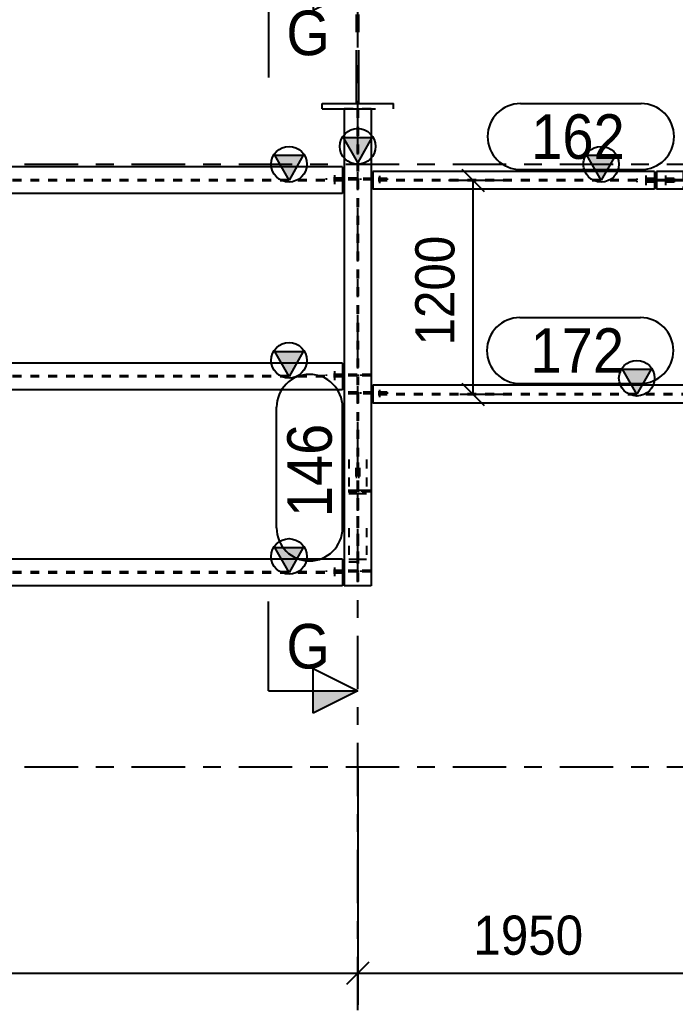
# Model space of a CAD drawing. Header units: millimetres. Extents: x 0 to 594, y 0 to 420.
# Drawn here: x 320.4 to 357.2, y 107.3 to 162.9 of the extents above; entities that cross this region are included whole.
import ezdxf

# ---------------------------------------------------------------- set-up
doc = ezdxf.new("R2010")
doc.units = ezdxf.units.MM
doc.header["$MEASUREMENT"] = 0
for name, pattern in [('XKITLINE00', [0]), ('XKITLINE02', [4, 2, -2]), ('XKITLINE03', [6, 3, -1, 1, -1]), ('XKITLINE04', [3, 0.5, -0.5, 0.5, -0.5, 0.5, -0.5]), ('XKITLINE05', [8, 3, -1, 1, -1, 1, -1])]:
    doc.linetypes.add(name, pattern=pattern)
for name, color, linetype in [('cut', 7, 'Continuous'), ('dimension', 7, 'Continuous'), ('grid', 7, 'Continuous'), ('mark', 7, 'Continuous'), ('part1', 7, 'Continuous')]:
    doc.layers.add(name, color=color, linetype=linetype)
doc.styles.add('STYLE_1', font='arial.ttf', dxfattribs={"height": 0.2})

# ---------------------------------------------------------------- blocks, each defined once
blk = doc.blocks.new('*D3364')
at = {"layer": 'dimension', "color": 1, "linetype": 'XKITLINE00'}
for p, q in [((1505.813, 1660.043), (1505.813, 1646.803)), ((1506.436, 1649.185), (1505.191, 1647.941)), ((1420.113, 1648.563), (1505.813, 1648.563))]:
    blk.add_line(p, q, dxfattribs=at)
blk = doc.blocks.new('*D3365')
at = {"layer": 'grid', "color": 4, "linetype": 'XKITLINE03'}
blk.add_line((1247.14, 1660.143), (1630.763, 1660.143), dxfattribs=at)
blk = doc.blocks.new('*D3366')
at = {"layer": 'grid', "color": 4, "linetype": 'XKITLINE03'}
blk.add_line((1247.14, 1693.943), (1630.763, 1693.943), dxfattribs=at)
blk = doc.blocks.new('*D3574')
at = {"layer": 'part1', "color": 2, "linetype": 'XKITLINE04'}
for p, q in [((1506.563, 1697.043), (1505.063, 1697.043)), ((1505.781, 1697.043), (1505.781, 1670.293)), ((1505.846, 1697.043), (1505.846, 1670.293))]:
    blk.add_line(p, q, dxfattribs=at)
at = {"layer": 'part1', "color": 0, "linetype": 'XKITLINE00'}
for p, q in [((1505.063, 1697.043), (1505.063, 1670.293)), ((1506.563, 1697.043), (1506.563, 1670.293)), ((1505.813, 1694.043), (1505.013, 1695.443)), ((1505.013, 1695.443), (1506.613, 1695.443)), ((1506.613, 1695.443), (1505.813, 1694.043)), ((1506.563, 1670.293), (1505.063, 1670.293))]:
    blk.add_line(p, q, dxfattribs=at)
blk.add_circle((1505.813, 1694.943), 1, dxfattribs=at)
at = {"layer": 'part1', "color": 0}
blk.add_solid([(1505.013, 1695.443), (1506.613, 1695.443), (1505.013, 1695.443), (1505.813, 1694.043)], dxfattribs=at)
blk = doc.blocks.new('*D3575')
at = {"layer": 'part1', "color": 2, "linetype": 'XKITLINE04'}
for p, q in [((1505.781, 1675.641), (1505.063, 1675.641)), ((1505.063, 1675.641), (1505.063, 1675.561)), ((1505.781, 1675.561), (1505.063, 1675.561)), ((1505.581, 1675.641), (1505.581, 1675.561)), ((1505.781, 1675.641), (1505.781, 1675.561))]:
    blk.add_line(p, q, dxfattribs=at)
blk = doc.blocks.new('*D3576')
at = {"layer": 'part1', "color": 2, "linetype": 'XKITLINE04'}
for p, q in [((1505.846, 1675.641), (1505.846, 1675.561)), ((1506.563, 1675.641), (1505.846, 1675.641)), ((1506.563, 1675.561), (1505.846, 1675.561)), ((1506.046, 1675.641), (1506.046, 1675.561)), ((1506.563, 1675.561), (1506.563, 1675.641)), ((1506.563, 1675.561), (1506.563, 1675.641))]:
    blk.add_line(p, q, dxfattribs=at)
blk = doc.blocks.new('*D3577')
at = {"layer": 'part1', "color": 2, "linetype": 'XKITLINE04'}
for p, q in [((1505.706, 1676.923), (1505.706, 1676.218)), ((1505.786, 1676.923), (1505.786, 1676.218)), ((1505.706, 1676.394), (1505.786, 1676.394))]:
    blk.add_line(p, q, dxfattribs=at)
blk = doc.blocks.new('*D3578')
at = {"layer": 'part1', "color": 2, "linetype": 'XKITLINE04'}
for p, q in [((1505.841, 1676.923), (1505.841, 1676.218)), ((1505.921, 1676.923), (1505.921, 1676.218)), ((1505.841, 1676.394), (1505.921, 1676.394))]:
    blk.add_line(p, q, dxfattribs=at)
blk = doc.blocks.new('*D3579')
at = {"layer": 'part1', "color": 2, "linetype": 'XKITLINE04'}
for p, q in [((1505.313, 1677.373), (1505.313, 1675.481)), ((1505.786, 1677.213), (1505.786, 1671.801)), ((1505.841, 1677.213), (1505.841, 1671.801)), ((1506.313, 1677.373), (1506.313, 1675.481)), ((1506.313, 1675.641), (1505.313, 1675.641)), ((1505.313, 1675.481), (1505.786, 1675.481)), ((1505.841, 1675.481), (1506.313, 1675.481)), ((1505.313, 1673.533), (1505.313, 1671.641)), ((1506.313, 1673.533), (1506.313, 1671.641)), ((1505.313, 1671.801), (1505.786, 1671.801)), ((1505.313, 1671.641), (1506.313, 1671.641)), ((1505.841, 1671.801), (1506.313, 1671.801))]:
    blk.add_line(p, q, dxfattribs=at)
blk = doc.blocks.new('*D3580')
at = {"layer": 'part1', "color": 2, "linetype": 'XKITLINE04'}
for p, q in [((1505.846, 1671.155), (1505.846, 1671.075)), ((1506.563, 1671.155), (1505.846, 1671.155)), ((1506.563, 1671.075), (1505.846, 1671.075)), ((1505.996, 1671.155), (1505.996, 1671.075)), ((1506.563, 1671.155), (1506.563, 1671.075))]:
    blk.add_line(p, q, dxfattribs=at)
blk = doc.blocks.new('*D3581')
at = {"layer": 'part1', "color": 0, "linetype": 'XKITLINE02'}
blk.add_line((1504.513, 1671.333), (1504.513, 1670.833), dxfattribs=at)
blk.add_line((1504.513, 1671.333), (1504.513, 1670.833), dxfattribs=at)
blk.add_line((1504.513, 1671.333), (1504.513, 1670.833), dxfattribs=at)
blk = doc.blocks.new('*D3582')
at = {"layer": 'part1', "color": 2, "linetype": 'XKITLINE04'}
for p, q in [((1504.963, 1671.155), (1504.063, 1671.155)), ((1504.063, 1671.075), (1504.063, 1671.155)), ((1504.063, 1671.075), (1504.063, 1671.155)), ((1504.963, 1671.075), (1504.063, 1671.075)), ((1505.781, 1671.155), (1505.013, 1671.155)), ((1505.013, 1671.075), (1505.013, 1671.155)), ((1505.781, 1671.075), (1505.013, 1671.075)), ((1505.063, 1671.075), (1505.063, 1671.155)), ((1505.063, 1671.075), (1505.063, 1671.155)), ((1505.063, 1671.075), (1505.063, 1671.155)), ((1505.063, 1671.075), (1505.063, 1671.155)), ((1505.631, 1671.075), (1505.631, 1671.155)), ((1505.631, 1671.075), (1505.631, 1671.155)), ((1505.781, 1671.155), (1505.781, 1671.075))]:
    blk.add_line(p, q, dxfattribs=at)
at = {"layer": 'part1', "color": 0, "linetype": 'XKITLINE00'}
for p, q in [((1505.063, 1671.155), (1504.963, 1671.155)), ((1505.063, 1671.075), (1504.963, 1671.075)), ((1505.013, 1671.075), (1505.013, 1671.155))]:
    blk.add_line(p, q, dxfattribs=at)
blk = doc.blocks.new('*D3586')
at = {"layer": 'part1', "color": 0, "linetype": 'XKITLINE00'}
for p, q in [((1521.463, 1681.043), (1520.663, 1682.443)), ((1520.663, 1682.443), (1522.263, 1682.443)), ((1522.263, 1682.443), (1521.463, 1681.043)), ((1506.663, 1681.543), (1506.663, 1680.543)), ((1524.463, 1681.543), (1506.663, 1681.543)), ((1524.463, 1681.543), (1524.463, 1680.543)), ((1524.463, 1680.543), (1506.663, 1680.543))]:
    blk.add_line(p, q, dxfattribs=at)
at = {"layer": 'part1', "color": 2, "linetype": 'XKITLINE04'}
for p, q in [((1524.463, 1681.07), (1506.663, 1681.07)), ((1524.463, 1681.015), (1506.663, 1681.015))]:
    blk.add_line(p, q, dxfattribs=at)
at = {"layer": 'part1', "color": 0, "linetype": 'XKITLINE00'}
blk.add_circle((1521.463, 1681.943), 1, dxfattribs=at)
at = {"layer": 'part1', "color": 0}
blk.add_solid([(1520.663, 1682.443), (1522.263, 1682.443), (1520.663, 1682.443), (1521.463, 1681.043)], dxfattribs=at)
blk = doc.blocks.new('*D3587')
at = {"layer": 'part1', "color": 0, "linetype": 'XKITLINE00'}
for p, q in [((1519.463, 1693.043), (1518.663, 1694.443)), ((1518.663, 1694.443), (1520.263, 1694.443)), ((1520.263, 1694.443), (1519.463, 1693.043)), ((1522.463, 1693.543), (1506.663, 1693.543)), ((1506.663, 1693.543), (1506.663, 1692.543)), ((1522.463, 1693.543), (1522.463, 1692.543)), ((1522.463, 1692.543), (1506.663, 1692.543))]:
    blk.add_line(p, q, dxfattribs=at)
at = {"layer": 'part1', "color": 2, "linetype": 'XKITLINE04'}
for p, q in [((1522.463, 1693.07), (1506.663, 1693.07)), ((1522.463, 1693.015), (1506.663, 1693.015))]:
    blk.add_line(p, q, dxfattribs=at)
at = {"layer": 'part1', "color": 0, "linetype": 'XKITLINE00'}
blk.add_circle((1519.463, 1693.943), 1, dxfattribs=at)
at = {"layer": 'part1', "color": 0}
blk.add_solid([(1518.663, 1694.443), (1520.263, 1694.443), (1518.663, 1694.443), (1519.463, 1693.043)], dxfattribs=at)
blk = doc.blocks.new('*D3588')
at = {"layer": 'part1', "color": 2, "linetype": 'XKITLINE04'}
for p, q in [((1505.781, 1681.15), (1505.063, 1681.15)), ((1505.063, 1681.15), (1505.063, 1681.07)), ((1505.781, 1681.07), (1505.063, 1681.07)), ((1505.631, 1681.15), (1505.631, 1681.07)), ((1505.781, 1681.15), (1505.781, 1681.07))]:
    blk.add_line(p, q, dxfattribs=at)
blk = doc.blocks.new('*D3589')
at = {"layer": 'part1', "color": 0, "linetype": 'XKITLINE02'}
blk.add_line((1507.063, 1680.883), (1507.063, 1681.283), dxfattribs=at)
blk.add_line((1507.063, 1680.883), (1507.063, 1681.283), dxfattribs=at)
blk = doc.blocks.new('*D3590')
at = {"layer": 'part1', "color": 2, "linetype": 'XKITLINE04'}
for p, q in [((1505.846, 1681.15), (1505.846, 1681.07)), ((1506.613, 1681.15), (1505.846, 1681.15)), ((1506.613, 1681.07), (1505.846, 1681.07)), ((1505.996, 1681.07), (1505.996, 1681.15)), ((1505.996, 1681.07), (1505.996, 1681.15)), ((1506.563, 1681.15), (1506.563, 1681.07)), ((1506.563, 1681.07), (1506.563, 1681.15)), ((1506.563, 1681.07), (1506.563, 1681.15)), ((1506.613, 1681.07), (1506.613, 1681.15)), ((1507.463, 1681.15), (1506.663, 1681.15)), ((1507.463, 1681.07), (1506.663, 1681.07)), ((1507.463, 1681.15), (1507.463, 1681.07))]:
    blk.add_line(p, q, dxfattribs=at)
at = {"layer": 'part1', "color": 0, "linetype": 'XKITLINE00'}
for p, q in [((1506.663, 1681.15), (1506.563, 1681.15)), ((1506.663, 1681.07), (1506.563, 1681.07)), ((1506.613, 1681.07), (1506.613, 1681.15))]:
    blk.add_line(p, q, dxfattribs=at)
blk = doc.blocks.new('*D3591')
at = {"layer": 'part1', "color": 0, "linetype": 'XKITLINE02'}
blk.add_line((1507.063, 1692.883), (1507.063, 1693.283), dxfattribs=at)
blk.add_line((1507.063, 1692.883), (1507.063, 1693.283), dxfattribs=at)
blk = doc.blocks.new('*D3592')
at = {"layer": 'part1', "color": 2, "linetype": 'XKITLINE04'}
for p, q in [((1505.846, 1693.15), (1505.846, 1693.07)), ((1506.613, 1693.15), (1505.846, 1693.15)), ((1505.996, 1693.07), (1505.996, 1693.15)), ((1505.996, 1693.07), (1505.996, 1693.15)), ((1506.563, 1693.15), (1506.563, 1693.07)), ((1506.563, 1693.07), (1506.563, 1693.15)), ((1506.563, 1693.07), (1506.563, 1693.15)), ((1506.613, 1693.07), (1506.613, 1693.15)), ((1507.463, 1693.15), (1506.663, 1693.15)), ((1507.463, 1693.15), (1507.463, 1693.07)), ((1506.613, 1693.07), (1505.846, 1693.07)), ((1507.463, 1693.07), (1506.663, 1693.07))]:
    blk.add_line(p, q, dxfattribs=at)
at = {"layer": 'part1', "color": 0, "linetype": 'XKITLINE00'}
for p, q in [((1506.663, 1693.15), (1506.563, 1693.15)), ((1506.613, 1693.07), (1506.613, 1693.15)), ((1506.663, 1693.07), (1506.563, 1693.07))]:
    blk.add_line(p, q, dxfattribs=at)
blk = doc.blocks.new('*D3593')
at = {"layer": 'part1', "color": 0, "linetype": 'XKITLINE02'}
blk.add_line((1504.513, 1693.333), (1504.513, 1692.833), dxfattribs=at)
blk.add_line((1504.513, 1693.333), (1504.513, 1692.833), dxfattribs=at)
blk.add_line((1504.513, 1693.333), (1504.513, 1692.833), dxfattribs=at)
blk = doc.blocks.new('*D3594')
at = {"layer": 'part1', "color": 2, "linetype": 'XKITLINE04'}
for p, q in [((1504.963, 1693.155), (1504.063, 1693.155)), ((1504.063, 1693.075), (1504.063, 1693.155)), ((1504.063, 1693.075), (1504.063, 1693.155)), ((1505.781, 1693.155), (1505.013, 1693.155)), ((1505.013, 1693.075), (1505.013, 1693.155)), ((1505.063, 1693.075), (1505.063, 1693.155)), ((1505.063, 1693.075), (1505.063, 1693.155)), ((1505.063, 1693.075), (1505.063, 1693.155)), ((1505.063, 1693.075), (1505.063, 1693.155)), ((1505.631, 1693.075), (1505.631, 1693.155)), ((1505.631, 1693.075), (1505.631, 1693.155)), ((1505.781, 1693.155), (1505.781, 1693.075)), ((1504.963, 1693.075), (1504.063, 1693.075)), ((1505.781, 1693.075), (1505.013, 1693.075))]:
    blk.add_line(p, q, dxfattribs=at)
at = {"layer": 'part1', "color": 0, "linetype": 'XKITLINE00'}
for p, q in [((1505.063, 1693.155), (1504.963, 1693.155)), ((1505.013, 1693.075), (1505.013, 1693.155)), ((1505.063, 1693.075), (1504.963, 1693.075))]:
    blk.add_line(p, q, dxfattribs=at)
blk = doc.blocks.new('*D3595')
at = {"layer": 'part1', "color": 2, "linetype": 'XKITLINE04'}
for p, q in [((1505.846, 1682.155), (1505.846, 1682.075)), ((1506.563, 1682.155), (1505.846, 1682.155)), ((1506.563, 1682.075), (1505.846, 1682.075)), ((1505.996, 1682.155), (1505.996, 1682.075)), ((1506.563, 1682.155), (1506.563, 1682.075))]:
    blk.add_line(p, q, dxfattribs=at)
blk = doc.blocks.new('*D3596')
at = {"layer": 'part1', "color": 0, "linetype": 'XKITLINE02'}
blk.add_line((1504.513, 1682.333), (1504.513, 1681.833), dxfattribs=at)
blk.add_line((1504.513, 1682.333), (1504.513, 1681.833), dxfattribs=at)
blk.add_line((1504.513, 1682.333), (1504.513, 1681.833), dxfattribs=at)
blk = doc.blocks.new('*D3597')
at = {"layer": 'part1', "color": 2, "linetype": 'XKITLINE04'}
for p, q in [((1504.963, 1682.155), (1504.063, 1682.155)), ((1504.063, 1682.075), (1504.063, 1682.155)), ((1504.063, 1682.075), (1504.063, 1682.155)), ((1504.963, 1682.075), (1504.063, 1682.075)), ((1505.781, 1682.155), (1505.013, 1682.155)), ((1505.013, 1682.075), (1505.013, 1682.155)), ((1505.781, 1682.075), (1505.013, 1682.075)), ((1505.063, 1682.075), (1505.063, 1682.155)), ((1505.063, 1682.075), (1505.063, 1682.155)), ((1505.063, 1682.075), (1505.063, 1682.155)), ((1505.063, 1682.075), (1505.063, 1682.155)), ((1505.631, 1682.075), (1505.631, 1682.155)), ((1505.631, 1682.075), (1505.631, 1682.155)), ((1505.781, 1682.155), (1505.781, 1682.075))]:
    blk.add_line(p, q, dxfattribs=at)
at = {"layer": 'part1', "color": 0, "linetype": 'XKITLINE00'}
for p, q in [((1505.063, 1682.155), (1504.963, 1682.155)), ((1505.063, 1682.075), (1504.963, 1682.075)), ((1505.013, 1682.075), (1505.013, 1682.155))]:
    blk.add_line(p, q, dxfattribs=at)
blk = doc.blocks.new('*D3603')
at = {"layer": 'part1', "color": 0, "linetype": 'XKITLINE00'}
for p, q in [((1522.563, 1693.543), (1522.563, 1692.543)), ((1523.943, 1693.543), (1522.563, 1693.543)), ((1524.063, 1692.543), (1522.563, 1692.543)), ((1524.063, 1692.693), (1524.063, 1692.543))]:
    blk.add_line(p, q, dxfattribs=at)
at = {"layer": 'part1', "color": 2, "linetype": 'XKITLINE04'}
for p, q in [((1524.063, 1693.543), (1522.563, 1693.543)), ((1524.063, 1693.543), (1524.063, 1692.693)), ((1524.063, 1693.07), (1522.563, 1693.07)), ((1524.063, 1693.015), (1522.563, 1693.015))]:
    blk.add_line(p, q, dxfattribs=at)
blk = doc.blocks.new('*D3604')
at = {"layer": 'part1', "color": 2, "linetype": 'XKITLINE04'}
for p, q in [((1521.463, 1693.15), (1521.463, 1693.07)), ((1522.463, 1693.15), (1521.463, 1693.15)), ((1523.563, 1693.15), (1522.563, 1693.15)), ((1523.563, 1693.15), (1523.563, 1693.07)), ((1522.463, 1693.07), (1521.463, 1693.07)), ((1523.563, 1693.07), (1522.563, 1693.07))]:
    blk.add_line(p, q, dxfattribs=at)
at = {"layer": 'part1', "color": 0, "linetype": 'XKITLINE00'}
for p, q in [((1522.563, 1693.15), (1522.463, 1693.15)), ((1522.563, 1693.07), (1522.463, 1693.07))]:
    blk.add_line(p, q, dxfattribs=at)
blk = doc.blocks.new('*D3605')
at = {"layer": 'part1', "color": 2, "linetype": 'XKITLINE04'}
for p, q in [((1521.463, 1693.015), (1521.463, 1692.935)), ((1522.463, 1693.015), (1521.463, 1693.015)), ((1522.463, 1692.935), (1521.463, 1692.935)), ((1523.563, 1693.015), (1522.563, 1693.015)), ((1523.563, 1692.935), (1522.563, 1692.935)), ((1523.563, 1693.015), (1523.563, 1692.935))]:
    blk.add_line(p, q, dxfattribs=at)
at = {"layer": 'part1', "color": 0, "linetype": 'XKITLINE00'}
for p, q in [((1522.563, 1693.015), (1522.463, 1693.015)), ((1522.563, 1692.935), (1522.463, 1692.935))]:
    blk.add_line(p, q, dxfattribs=at)
blk = doc.blocks.new('*D3606')
at = {"layer": 'part1', "color": 0, "linetype": 'XKITLINE02'}
blk.add_line((1523.063, 1693.318), (1523.063, 1692.768), dxfattribs=at)
blk.add_line((1523.063, 1693.318), (1523.063, 1692.768), dxfattribs=at)
blk = doc.blocks.new('*D3607')
at = {"layer": 'part1', "color": 0, "linetype": 'XKITLINE02'}
blk.add_line((1521.963, 1693.318), (1521.963, 1692.768), dxfattribs=at)
blk.add_line((1521.963, 1693.318), (1521.963, 1692.768), dxfattribs=at)
blk = doc.blocks.new('*D3616')
at = {"layer": 'cut', "color": 1, "linetype": 'XKITLINE00'}
for p, q in [((1505.813, 1703.807), (1503.313, 1705.057)), ((1503.313, 1705.057), (1503.313, 1702.557)), ((1500.813, 1703.807), (1500.813, 1698.807)), ((1500.813, 1703.807), (1505.813, 1703.807)), ((1505.813, 1703.807), (1503.313, 1702.557)), ((1500.813, 1664.409), (1500.813, 1669.409)), ((1503.313, 1663.159), (1503.313, 1665.659)), ((1503.313, 1665.659), (1505.813, 1664.409)), ((1500.813, 1664.409), (1505.813, 1664.409)), ((1505.813, 1664.409), (1503.313, 1663.159))]:
    blk.add_line(p, q, dxfattribs=at)
at = {"layer": 'cut', "color": 1}
for points in [[(1503.313, 1705.057), (1505.813, 1703.807), (1503.313, 1705.057), (1503.313, 1703.807)], [(1503.313, 1664.409), (1505.813, 1664.409), (1503.313, 1664.409), (1503.313, 1663.159)]]:
    blk.add_solid(points, dxfattribs=at)
at = {"layer": 'cut', "color": 3, "style": 'STYLE_1', "width": 0.9}
for p in [(1501.813, 1700.057), (1501.813, 1665.659)]:
    blk.add_text('G', height=2.5, dxfattribs=at).set_placement(p)
blk = doc.blocks.new('*D3618')
at = {"layer": 'mark', "color": 1, "linetype": 'XKITLINE00'}
for p, q in [((1514.942, 1697.343), (1521.705, 1697.343)), ((1514.942, 1693.643), (1521.705, 1693.643))]:
    blk.add_line(p, q, dxfattribs=at)
for centre, start, end in [((1514.942, 1695.493), 90, -90), ((1521.705, 1695.493), -90, 90)]:
    blk.add_arc(centre, 1.85, start, end, dxfattribs=at)
at = {"layer": 'mark', "color": 1, "style": 'STYLE_1', "width": 0.9}
blk.add_text('162', height=2.5, dxfattribs=at).set_placement((1515.542, 1694.243))
blk = doc.blocks.new('*D3640')
at = {"layer": 'dimension', "color": 1, "linetype": 'XKITLINE00'}
for p, q in [((1511.658, 1693.665), (1512.903, 1692.42)), ((1510.91, 1693.043), (1514.04, 1693.043)), ((1512.28, 1681.043), (1512.28, 1693.043)), ((1511.658, 1681.665), (1512.903, 1680.42)), ((1511.546, 1681.043), (1514.04, 1681.043))]:
    blk.add_line(p, q, dxfattribs=at)
at = {"layer": 'dimension', "color": 1, "style": 'STYLE_1', "width": 0.9}
blk.add_text('1200', height=2.2, rotation=90.0002, dxfattribs=at).set_placement((1511.24, 1683.779))
blk = doc.blocks.new('*D3642')
at = {"layer": 'grid', "color": 4, "linetype": 'XKITLINE03'}
blk.add_line((1505.813, 1646.495), (1505.813, 1724.317), dxfattribs=at)
blk = doc.blocks.new('*D3650')
at = {"layer": 'part1', "color": 0, "linetype": 'XKITLINE00'}
for p, q in [((1501.963, 1671.043), (1501.163, 1672.443)), ((1501.163, 1672.443), (1502.763, 1672.443)), ((1502.763, 1672.443), (1501.963, 1671.043)), ((1462.463, 1671.793), (1462.463, 1670.293)), ((1504.963, 1671.793), (1462.463, 1671.793)), ((1504.963, 1671.793), (1504.963, 1670.293)), ((1504.963, 1670.293), (1462.463, 1670.293))]:
    blk.add_line(p, q, dxfattribs=at)
at = {"layer": 'part1', "color": 2, "linetype": 'XKITLINE04'}
for p, q in [((1504.963, 1671.075), (1462.463, 1671.075)), ((1504.963, 1671.01), (1462.463, 1671.01))]:
    blk.add_line(p, q, dxfattribs=at)
at = {"layer": 'part1', "color": 0, "linetype": 'XKITLINE00'}
blk.add_circle((1501.963, 1671.943), 1, dxfattribs=at)
at = {"layer": 'part1', "color": 0}
blk.add_solid([(1501.163, 1672.443), (1502.763, 1672.443), (1501.163, 1672.443), (1501.963, 1671.043)], dxfattribs=at)
blk = doc.blocks.new('*D3651')
at = {"layer": 'part1', "color": 0, "linetype": 'XKITLINE00'}
for p, q in [((1501.963, 1682.043), (1501.163, 1683.443)), ((1501.163, 1683.443), (1502.763, 1683.443)), ((1502.763, 1683.443), (1501.963, 1682.043)), ((1462.463, 1682.793), (1462.463, 1681.293)), ((1504.963, 1682.793), (1462.463, 1682.793)), ((1504.963, 1682.793), (1504.963, 1681.293)), ((1504.963, 1681.293), (1462.463, 1681.293))]:
    blk.add_line(p, q, dxfattribs=at)
at = {"layer": 'part1', "color": 2, "linetype": 'XKITLINE04'}
for p, q in [((1504.963, 1682.075), (1462.463, 1682.075)), ((1504.963, 1682.01), (1462.463, 1682.01))]:
    blk.add_line(p, q, dxfattribs=at)
at = {"layer": 'part1', "color": 0, "linetype": 'XKITLINE00'}
blk.add_circle((1501.963, 1682.943), 1, dxfattribs=at)
at = {"layer": 'part1', "color": 0}
blk.add_solid([(1501.163, 1683.443), (1502.763, 1683.443), (1501.163, 1683.443), (1501.963, 1682.043)], dxfattribs=at)
blk = doc.blocks.new('*D3652')
at = {"layer": 'part1', "color": 0, "linetype": 'XKITLINE00'}
for p, q in [((1501.963, 1693.043), (1501.163, 1694.443)), ((1501.163, 1694.443), (1502.763, 1694.443)), ((1502.763, 1694.443), (1501.963, 1693.043)), ((1462.463, 1693.793), (1462.463, 1692.293)), ((1504.963, 1693.793), (1462.463, 1693.793)), ((1504.963, 1693.793), (1504.963, 1692.293)), ((1504.963, 1692.293), (1462.463, 1692.293))]:
    blk.add_line(p, q, dxfattribs=at)
at = {"layer": 'part1', "color": 2, "linetype": 'XKITLINE04'}
for p, q in [((1504.963, 1693.075), (1462.463, 1693.075)), ((1504.963, 1693.01), (1462.463, 1693.01))]:
    blk.add_line(p, q, dxfattribs=at)
at = {"layer": 'part1', "color": 0, "linetype": 'XKITLINE00'}
blk.add_circle((1501.963, 1693.943), 1, dxfattribs=at)
at = {"layer": 'part1', "color": 0}
blk.add_solid([(1501.163, 1694.443), (1502.763, 1694.443), (1501.163, 1694.443), (1501.963, 1693.043)], dxfattribs=at)
blk = doc.blocks.new('*D3671')
at = {"layer": 'part1', "color": 6, "linetype": 'XKITLINE05'}
for p, q in [((1503.813, 1711.043), (1507.813, 1711.043)), ((1503.813, 1710.743), (1503.813, 1711.043)), ((1507.813, 1710.743), (1507.813, 1711.043)), ((1503.813, 1710.743), (1505.743, 1710.743)), ((1505.743, 1697.343), (1505.743, 1710.743)), ((1505.883, 1710.743), (1507.813, 1710.743)), ((1505.883, 1697.343), (1505.883, 1710.743)), ((1503.813, 1697.043), (1503.813, 1697.343)), ((1503.813, 1697.343), (1505.743, 1697.343)), ((1503.813, 1697.043), (1507.813, 1697.043)), ((1505.883, 1697.343), (1507.813, 1697.343)), ((1507.813, 1697.043), (1507.813, 1697.343))]:
    blk.add_line(p, q, dxfattribs=at)
blk = doc.blocks.new('*D3678')
at = {"layer": 'dimension', "color": 1, "linetype": 'XKITLINE00'}
for p, q in [((1505.813, 1660.043), (1505.813, 1646.803)), ((1525.313, 1657.205), (1525.313, 1646.803)), ((1506.436, 1649.185), (1505.191, 1647.941)), ((1525.936, 1649.185), (1524.691, 1647.941)), ((1505.813, 1648.563), (1525.313, 1648.563))]:
    blk.add_line(p, q, dxfattribs=at)
at = {"layer": 'dimension', "color": 1, "style": 'STYLE_1', "width": 0.9}
blk.add_text('1950', height=2.2, dxfattribs=at).set_placement((1512.3, 1649.603))
blk = doc.blocks.new('*D3688')
at = {"layer": 'mark', "color": 1, "linetype": 'XKITLINE00'}
for p, q in [((1501.263, 1673.545), (1501.263, 1680.308)), ((1504.963, 1673.545), (1504.963, 1680.308))]:
    blk.add_line(p, q, dxfattribs=at)
for centre, start, end in [((1503.113, 1680.308), 0, 180), ((1503.113, 1673.545), 180, 0)]:
    blk.add_arc(centre, 1.85, start, end, dxfattribs=at)
at = {"layer": 'mark', "color": 1, "style": 'STYLE_1', "width": 0.9}
blk.add_text('146', height=2.5, rotation=90.0002, dxfattribs=at).set_placement((1504.363, 1674.145))
blk = doc.blocks.new('*D3690')
at = {"layer": 'mark', "color": 1, "linetype": 'XKITLINE00'}
for p, q in [((1514.905, 1685.343), (1521.668, 1685.343)), ((1514.905, 1681.643), (1521.668, 1681.643))]:
    blk.add_line(p, q, dxfattribs=at)
for centre, start, end in [((1514.905, 1683.493), 90, -90), ((1521.668, 1683.493), -90, 90)]:
    blk.add_arc(centre, 1.85, start, end, dxfattribs=at)
at = {"layer": 'mark', "color": 1, "style": 'STYLE_1', "width": 0.9}
blk.add_text('172', height=2.5, dxfattribs=at).set_placement((1515.505, 1682.243))

msp = doc.modelspace()

# ---------------------------------------------------------------- block references
at = {"layer": 'cut'}
msp.add_blockref('*D3616', (-1166.435, -1539.151), dxfattribs=at)
at = {"layer": 'dimension'}
for name in ['*D3640', '*D3364', '*D3678']:
    msp.add_blockref(name, (-1166.435, -1539.151), dxfattribs=at)
at = {"layer": 'grid'}
for name in ['*D3642', '*D3366', '*D3365']:
    msp.add_blockref(name, (-1166.435, -1539.151), dxfattribs=at)
at = {"layer": 'mark'}
for name in ['*D3618', '*D3690', '*D3688']:
    msp.add_blockref(name, (-1166.435, -1539.151), dxfattribs=at)
at = {"layer": 'part1'}
for name in ['*D3671', '*D3574', '*D3652', '*D3587', '*D3594', '*D3593', '*D3592', '*D3591', '*D3604', '*D3607', '*D3603', '*D3606', '*D3605', '*D3651', '*D3586', '*D3597', '*D3596', '*D3595', '*D3588', '*D3590', '*D3589', '*D3579', '*D3577', '*D3578', '*D3575', '*D3576', '*D3650', '*D3582', '*D3581', '*D3580']:
    msp.add_blockref(name, (-1166.435, -1539.151), dxfattribs=at)

doc.saveas('drawing.dxf')
